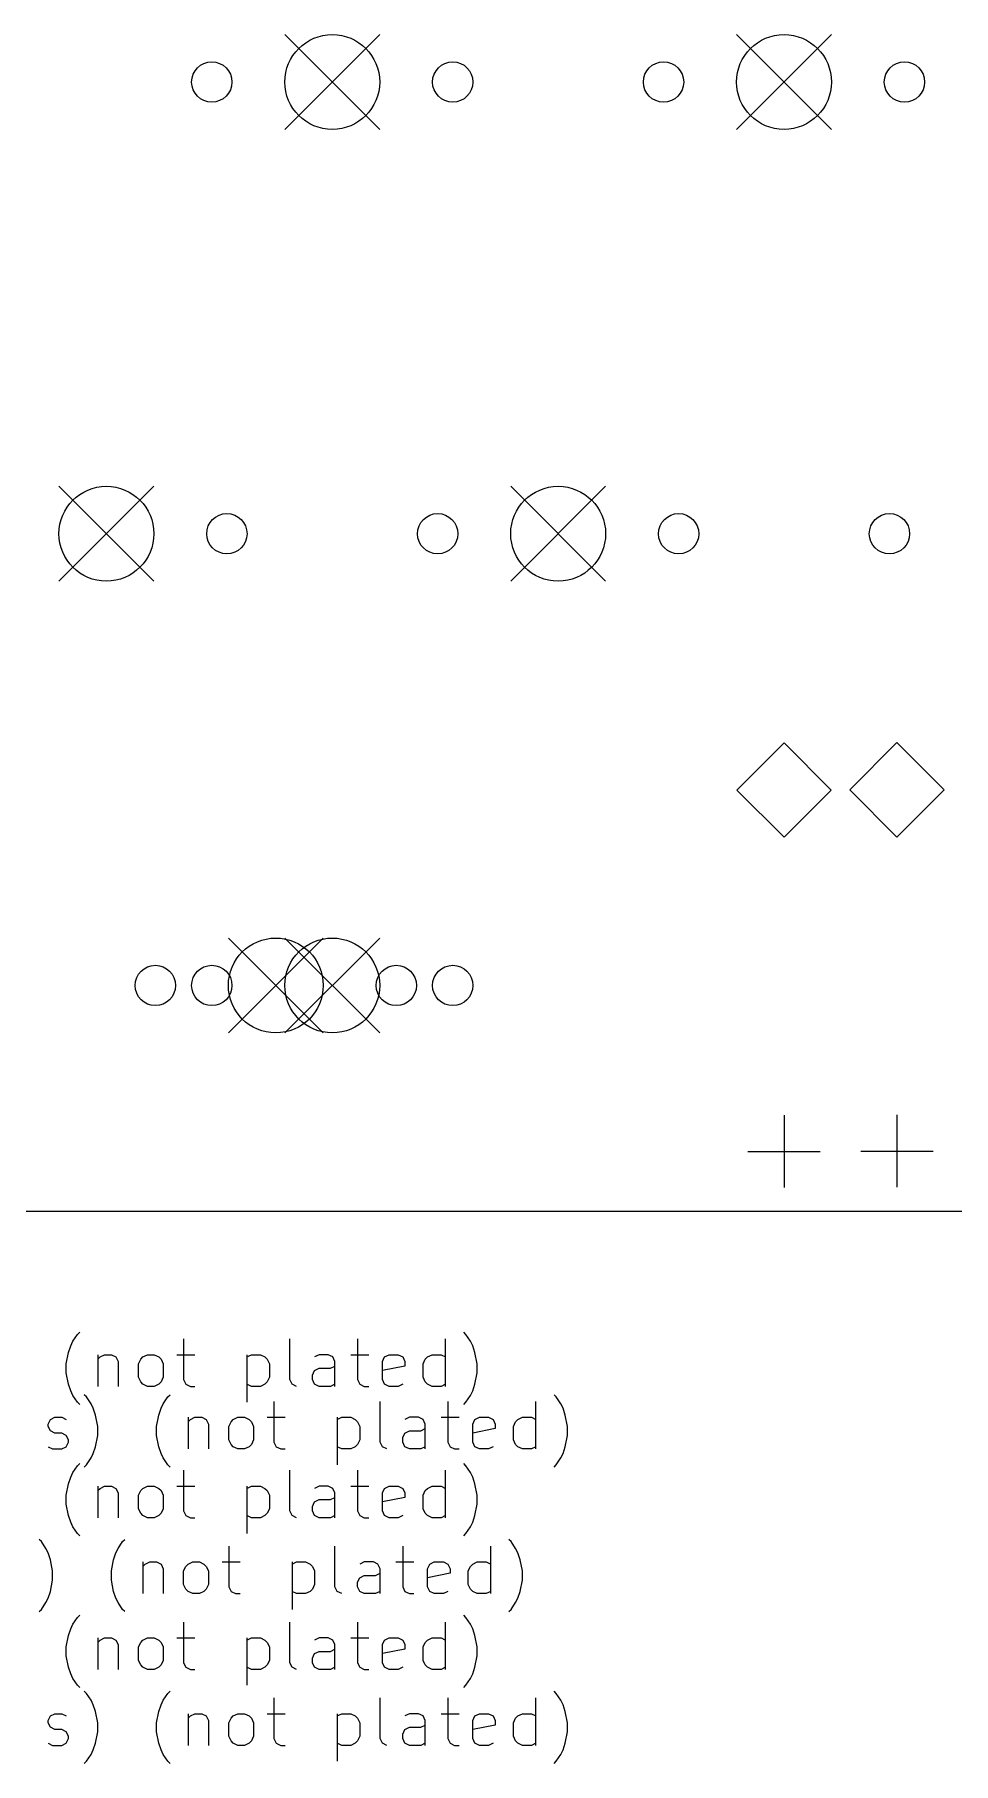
# Model space of a CAD drawing. Extents: x 35 to 385, y -225 to -55.
# Drawn here: x 86.5 to 125.3, y -225.2 to -152.3 of the extents above; entities that cross this region are included whole.
import ezdxf

# ---------------------------------------------------------------- set-up
doc = ezdxf.new("R2010")
doc.units = 0
doc.layers.add('BLACK', color=7, linetype='CONTINUOUS')

msp = doc.modelspace()

# ---------------------------------------------------------------- linework, layer by layer
at = {"layer": 'BLACK', "linetype": 'CONTINUOUS'}
for p, q in [((97.06, -152.305), (101.06, -156.305)), ((101.06, -152.305), (97.06, -156.305)), ((116.11, -152.305), (120.11, -156.305)), ((120.11, -152.305), (116.11, -156.305)), ((87.535, -171.355), (91.535, -175.355)), ((91.535, -171.355), (87.535, -175.355)), ((106.585, -171.355), (110.585, -175.355)), ((110.585, -171.355), (106.585, -175.355)), ((118.11, -182.169), (116.116, -184.163)), ((120.104, -184.163), (118.11, -182.169)), ((122.872, -182.156), (120.879, -184.15)), ((124.866, -184.15), (122.872, -182.156)), ((116.116, -184.163), (118.11, -186.157)), ((118.11, -186.157), (120.104, -184.163)), ((120.879, -184.15), (122.872, -186.144)), ((122.872, -186.144), (124.866, -184.15)), ((94.6787, -190.405), (98.6787, -194.405)), ((98.6787, -190.405), (94.6787, -194.405)), ((97.06, -190.405), (101.06, -194.405)), ((101.06, -190.405), (97.06, -194.405)), ((118.11, -197.879), (118.11, -200.927)), ((122.872, -197.866), (122.872, -200.914)), ((116.586, -199.403), (119.634, -199.403)), ((121.349, -199.39), (124.396, -199.39)), ((381.506, -201.93), (40.4576, -201.93)), ((88.3154, -207.119), (88.4106, -207.024)), ((104.696, -207.119), (104.601, -207.024)), ((87.9344, -207.881), (88.0296, -207.595)), ((88.0296, -207.595), (88.1249, -207.405)), ((88.1249, -207.405), (88.3154, -207.119)), ((92.7915, -207.31), (92.7915, -209.024)), ((97.2677, -209.024), (97.2677, -207.31)), ((100.125, -207.31), (100.125, -209.024)), ((103.839, -209.31), (103.839, -207.31)), ((104.887, -207.405), (104.696, -207.119)), ((104.982, -207.595), (104.887, -207.405)), ((105.077, -207.881), (104.982, -207.595)), ((87.8392, -208.357), (87.9344, -207.881)), ((87.8392, -208.738), (87.8392, -208.357)), ((89.1725, -207.976), (89.1725, -209.31)), ((89.1725, -208.167), (89.2677, -208.072)), ((89.2677, -208.072), (89.4582, -207.976)), ((89.4582, -207.976), (89.7439, -207.976)), ((89.7439, -207.976), (89.9344, -208.072)), ((89.9344, -208.072), (90.0296, -208.262)), ((90.0296, -208.262), (90.0296, -209.31)), ((90.8868, -208.357), (90.982, -208.167)), ((90.8868, -208.929), (90.8868, -208.357)), ((90.982, -208.167), (91.0773, -208.072)), ((91.0773, -208.072), (91.2677, -207.976)), ((91.2677, -207.976), (91.5535, -207.976)), ((91.5535, -207.976), (91.7439, -208.072)), ((91.7439, -208.072), (91.8392, -208.167)), ((91.8392, -208.167), (91.9344, -208.357)), ((91.9344, -208.357), (91.9344, -208.929)), ((92.5058, -207.976), (93.2677, -207.976)), ((95.4582, -207.976), (95.4582, -209.976)), ((95.4582, -208.072), (95.6487, -207.976)), ((95.6487, -207.976), (96.0296, -207.976)), ((96.0296, -207.976), (96.2201, -208.072)), ((96.2201, -208.072), (96.3154, -208.167)), ((96.3154, -208.167), (96.4106, -208.357)), ((96.4106, -208.357), (96.4106, -208.929)), ((98.5058, -207.976), (98.3154, -208.072)), ((98.8868, -207.976), (98.5058, -207.976)), ((99.0773, -208.072), (98.8868, -207.976)), ((98.982, -208.548), (99.1725, -208.453)), ((99.1725, -208.262), (99.0773, -208.072)), ((99.1725, -209.31), (99.1725, -208.262)), ((99.8392, -207.976), (100.601, -207.976)), ((101.172, -208.262), (101.268, -208.072)), ((101.172, -209.024), (101.172, -208.262)), ((102.125, -208.453), (101.172, -208.643)), ((101.268, -208.072), (101.458, -207.976)), ((101.458, -207.976), (101.839, -207.976)), ((101.839, -207.976), (102.03, -208.072)), ((102.03, -208.072), (102.125, -208.262)), ((102.125, -208.262), (102.125, -208.453)), ((102.887, -208.357), (102.982, -208.167)), ((102.887, -208.929), (102.887, -208.357)), ((102.982, -208.167), (103.077, -208.072)), ((103.077, -208.072), (103.268, -207.976)), ((103.268, -207.976), (103.649, -207.976)), ((103.649, -207.976), (103.839, -208.072)), ((105.172, -208.357), (105.077, -207.881)), ((105.172, -208.738), (105.172, -208.357)), ((87.9344, -209.215), (87.8392, -208.738)), ((88.0296, -209.5), (87.9344, -209.215)), ((90.982, -209.119), (90.8868, -208.929)), ((91.0773, -209.215), (90.982, -209.119)), ((91.2677, -209.31), (91.0773, -209.215)), ((91.7439, -209.215), (91.5535, -209.31)), ((91.8392, -209.119), (91.7439, -209.215)), ((91.9344, -208.929), (91.8392, -209.119)), ((92.7915, -209.024), (92.8868, -209.215)), ((92.8868, -209.215), (93.0773, -209.31)), ((95.6487, -209.31), (95.4582, -209.215)), ((96.2201, -209.215), (96.0296, -209.31)), ((96.3154, -209.119), (96.2201, -209.215)), ((96.4106, -208.929), (96.3154, -209.119)), ((97.363, -209.215), (97.2677, -209.024)), ((97.5535, -209.31), (97.363, -209.215)), ((98.2201, -208.834), (98.3154, -208.643)), ((98.2201, -209.024), (98.2201, -208.834)), ((98.3154, -209.215), (98.2201, -209.024)), ((98.3154, -208.643), (98.5058, -208.548)), ((98.5058, -209.31), (98.3154, -209.215)), ((98.5058, -208.548), (98.982, -208.548)), ((99.1725, -209.215), (98.982, -209.31)), ((100.125, -209.024), (100.22, -209.215)), ((100.22, -209.215), (100.411, -209.31)), ((101.268, -209.215), (101.172, -209.024)), ((101.458, -209.31), (101.268, -209.215)), ((102.03, -209.215), (101.839, -209.31)), ((102.982, -209.119), (102.887, -208.929)), ((103.077, -209.215), (102.982, -209.119)), ((103.268, -209.31), (103.077, -209.215)), ((103.839, -209.215), (103.649, -209.31)), ((104.982, -209.5), (105.077, -209.215)), ((105.077, -209.215), (105.172, -208.738)), ((88.1249, -209.691), (88.0296, -209.5)), ((88.3154, -209.976), (88.1249, -209.691)), ((88.6963, -209.759), (88.6011, -209.664)), ((88.8868, -210.045), (88.6963, -209.759)), ((91.5535, -209.31), (91.2677, -209.31)), ((91.9344, -210.045), (92.1249, -209.759)), ((92.1249, -209.759), (92.2201, -209.664)), ((93.0773, -209.31), (93.2677, -209.31)), ((96.0296, -209.31), (95.6487, -209.31)), ((96.6011, -209.95), (96.6011, -211.664)), ((98.982, -209.31), (98.5058, -209.31)), ((100.411, -209.31), (100.601, -209.31)), ((101.077, -211.664), (101.077, -209.95)), ((101.839, -209.31), (101.458, -209.31)), ((103.649, -209.31), (103.268, -209.31)), ((103.934, -209.95), (103.934, -211.664)), ((104.696, -209.976), (104.887, -209.691)), ((104.887, -209.691), (104.982, -209.5)), ((107.649, -211.95), (107.649, -209.95)), ((108.506, -209.759), (108.411, -209.664)), ((108.696, -210.045), (108.506, -209.759)), ((87.1725, -210.712), (87.363, -210.616)), ((87.363, -210.616), (87.6487, -210.616)), ((87.6487, -210.616), (87.8392, -210.712)), ((88.4106, -210.072), (88.3154, -209.976)), ((88.982, -210.235), (88.8868, -210.045)), ((89.0773, -210.521), (88.982, -210.235)), ((89.1725, -210.997), (89.0773, -210.521)), ((91.6487, -210.997), (91.7439, -210.521)), ((91.7439, -210.521), (91.8392, -210.235)), ((91.8392, -210.235), (91.9344, -210.045)), ((92.982, -210.616), (92.982, -211.95)), ((93.0773, -210.712), (93.2677, -210.616)), ((93.2677, -210.616), (93.5535, -210.616)), ((93.5535, -210.616), (93.7439, -210.712)), ((94.8868, -210.712), (95.0773, -210.616)), ((95.0773, -210.616), (95.363, -210.616)), ((95.363, -210.616), (95.5535, -210.712)), ((96.3154, -210.616), (97.0773, -210.616)), ((99.2677, -210.616), (99.2677, -212.616)), ((99.2677, -210.712), (99.4582, -210.616)), ((99.4582, -210.616), (99.8392, -210.616)), ((99.8392, -210.616), (100.03, -210.712)), ((102.315, -210.616), (102.125, -210.712)), ((102.696, -210.616), (102.315, -210.616)), ((102.887, -210.712), (102.696, -210.616)), ((103.649, -210.616), (104.411, -210.616)), ((104.601, -210.072), (104.696, -209.976)), ((105.077, -210.712), (105.268, -210.616)), ((105.268, -210.616), (105.649, -210.616)), ((105.649, -210.616), (105.839, -210.712)), ((106.887, -210.712), (107.077, -210.616)), ((107.077, -210.616), (107.458, -210.616)), ((107.458, -210.616), (107.649, -210.712)), ((108.792, -210.235), (108.696, -210.045)), ((108.887, -210.521), (108.792, -210.235)), ((108.982, -210.997), (108.887, -210.521)), ((87.0773, -210.902), (87.1725, -210.712)), ((87.0773, -210.997), (87.0773, -210.902)), ((87.1725, -211.188), (87.0773, -210.997)), ((87.363, -211.283), (87.1725, -211.188)), ((87.6487, -211.283), (87.363, -211.283)), ((87.8392, -211.378), (87.6487, -211.283)), ((87.9344, -211.569), (87.8392, -211.378)), ((89.0773, -211.855), (89.1725, -211.378)), ((89.1725, -211.378), (89.1725, -210.997)), ((91.6487, -211.378), (91.6487, -210.997)), ((91.7439, -211.855), (91.6487, -211.378)), ((92.982, -210.807), (93.0773, -210.712)), ((93.7439, -210.712), (93.8392, -210.902)), ((93.8392, -210.902), (93.8392, -211.95)), ((94.6963, -210.997), (94.7915, -210.807)), ((94.6963, -211.569), (94.6963, -210.997)), ((94.7915, -210.807), (94.8868, -210.712)), ((95.5535, -210.712), (95.6487, -210.807)), ((95.6487, -210.807), (95.7439, -210.997)), ((95.7439, -210.997), (95.7439, -211.569)), ((100.03, -210.712), (100.125, -210.807)), ((100.125, -210.807), (100.22, -210.997)), ((100.22, -210.997), (100.22, -211.569)), ((102.03, -211.474), (102.125, -211.283)), ((102.125, -211.283), (102.315, -211.188)), ((102.315, -211.188), (102.792, -211.188)), ((102.792, -211.188), (102.982, -211.093)), ((102.982, -210.902), (102.887, -210.712)), ((102.982, -211.95), (102.982, -210.902)), ((104.982, -210.902), (105.077, -210.712)), ((104.982, -211.664), (104.982, -210.902)), ((105.934, -211.093), (104.982, -211.283)), ((105.839, -210.712), (105.934, -210.902)), ((105.934, -210.902), (105.934, -211.093)), ((106.696, -210.997), (106.792, -210.807)), ((106.696, -211.569), (106.696, -210.997)), ((106.792, -210.807), (106.887, -210.712)), ((108.887, -211.855), (108.982, -211.378)), ((108.982, -211.378), (108.982, -210.997)), ((87.0773, -211.855), (87.2677, -211.95)), ((87.2677, -211.95), (87.6487, -211.95)), ((87.6487, -211.95), (87.8392, -211.855)), ((87.8392, -211.855), (87.9344, -211.664)), ((87.9344, -211.664), (87.9344, -211.569)), ((88.8868, -212.331), (88.982, -212.14)), ((88.982, -212.14), (89.0773, -211.855)), ((91.8392, -212.14), (91.7439, -211.855)), ((91.9344, -212.331), (91.8392, -212.14)), ((94.7915, -211.759), (94.6963, -211.569)), ((94.8868, -211.855), (94.7915, -211.759)), ((95.0773, -211.95), (94.8868, -211.855)), ((95.363, -211.95), (95.0773, -211.95)), ((95.5535, -211.855), (95.363, -211.95)), ((95.6487, -211.759), (95.5535, -211.855)), ((95.7439, -211.569), (95.6487, -211.759)), ((96.6011, -211.664), (96.6963, -211.855)), ((96.6963, -211.855), (96.8868, -211.95)), ((96.8868, -211.95), (97.0773, -211.95)), ((99.4582, -211.95), (99.2677, -211.855)), ((99.8392, -211.95), (99.4582, -211.95)), ((100.03, -211.855), (99.8392, -211.95)), ((100.125, -211.759), (100.03, -211.855)), ((100.22, -211.569), (100.125, -211.759)), ((101.172, -211.855), (101.077, -211.664)), ((101.363, -211.95), (101.172, -211.855)), ((102.03, -211.664), (102.03, -211.474)), ((102.125, -211.855), (102.03, -211.664)), ((102.315, -211.95), (102.125, -211.855)), ((102.792, -211.95), (102.315, -211.95)), ((102.982, -211.855), (102.792, -211.95)), ((103.934, -211.664), (104.03, -211.855)), ((104.03, -211.855), (104.22, -211.95)), ((104.22, -211.95), (104.411, -211.95)), ((105.077, -211.855), (104.982, -211.664)), ((105.268, -211.95), (105.077, -211.855)), ((105.649, -211.95), (105.268, -211.95)), ((105.839, -211.855), (105.649, -211.95)), ((106.792, -211.759), (106.696, -211.569)), ((106.887, -211.855), (106.792, -211.759)), ((107.077, -211.95), (106.887, -211.855)), ((107.458, -211.95), (107.077, -211.95)), ((107.649, -211.855), (107.458, -211.95)), ((108.696, -212.331), (108.792, -212.14)), ((108.792, -212.14), (108.887, -211.855)), ((88.1249, -212.945), (88.3154, -212.659)), ((88.3154, -212.659), (88.4106, -212.564)), ((88.6011, -212.712), (88.6963, -212.616)), ((88.6963, -212.616), (88.8868, -212.331)), ((92.1249, -212.616), (91.9344, -212.331)), ((92.2201, -212.712), (92.1249, -212.616)), ((92.7915, -212.85), (92.7915, -214.564)), ((97.2677, -214.564), (97.2677, -212.85)), ((100.125, -212.85), (100.125, -214.564)), ((103.839, -214.85), (103.839, -212.85)), ((104.696, -212.659), (104.601, -212.564)), ((104.887, -212.945), (104.696, -212.659)), ((108.411, -212.712), (108.506, -212.616)), ((108.506, -212.616), (108.696, -212.331)), ((87.8392, -213.897), (87.9344, -213.421)), ((87.9344, -213.421), (88.0296, -213.135)), ((88.0296, -213.135), (88.1249, -212.945)), ((89.1725, -213.516), (89.1725, -214.85)), ((89.1725, -213.707), (89.2677, -213.612)), ((89.2677, -213.612), (89.4582, -213.516)), ((89.4582, -213.516), (89.7439, -213.516)), ((89.7439, -213.516), (89.9344, -213.612)), ((89.9344, -213.612), (90.0296, -213.802)), ((90.982, -213.707), (91.0773, -213.612)), ((91.0773, -213.612), (91.2677, -213.516)), ((91.2677, -213.516), (91.5535, -213.516)), ((91.5535, -213.516), (91.7439, -213.612)), ((91.7439, -213.612), (91.8392, -213.707)), ((92.5058, -213.516), (93.2677, -213.516)), ((95.4582, -213.516), (95.4582, -215.516)), ((95.4582, -213.612), (95.6487, -213.516)), ((95.6487, -213.516), (96.0296, -213.516)), ((96.0296, -213.516), (96.2201, -213.612)), ((96.2201, -213.612), (96.3154, -213.707)), ((98.5058, -213.516), (98.3154, -213.612)), ((98.8868, -213.516), (98.5058, -213.516)), ((99.0773, -213.612), (98.8868, -213.516)), ((99.1725, -213.802), (99.0773, -213.612)), ((99.8392, -213.516), (100.601, -213.516)), ((101.172, -213.802), (101.268, -213.612)), ((101.268, -213.612), (101.458, -213.516)), ((101.458, -213.516), (101.839, -213.516)), ((101.839, -213.516), (102.03, -213.612)), ((102.03, -213.612), (102.125, -213.802)), ((102.982, -213.707), (103.077, -213.612)), ((103.077, -213.612), (103.268, -213.516)), ((103.268, -213.516), (103.649, -213.516)), ((103.649, -213.516), (103.839, -213.612)), ((104.982, -213.135), (104.887, -212.945)), ((105.077, -213.421), (104.982, -213.135)), ((105.172, -213.897), (105.077, -213.421)), ((87.8392, -214.278), (87.8392, -213.897)), ((87.9344, -214.755), (87.8392, -214.278)), ((90.0296, -213.802), (90.0296, -214.85)), ((90.8868, -213.897), (90.982, -213.707)), ((90.8868, -214.469), (90.8868, -213.897)), ((91.8392, -213.707), (91.9344, -213.897)), ((91.9344, -213.897), (91.9344, -214.469)), ((96.3154, -213.707), (96.4106, -213.897)), ((96.4106, -213.897), (96.4106, -214.469)), ((98.2201, -214.374), (98.3154, -214.183)), ((98.3154, -214.183), (98.5058, -214.088)), ((98.5058, -214.088), (98.982, -214.088)), ((98.982, -214.088), (99.1725, -213.993)), ((99.1725, -214.85), (99.1725, -213.802)), ((101.172, -214.564), (101.172, -213.802)), ((102.125, -213.993), (101.172, -214.183)), ((102.125, -213.802), (102.125, -213.993)), ((102.887, -213.897), (102.982, -213.707)), ((102.887, -214.469), (102.887, -213.897)), ((105.077, -214.755), (105.172, -214.278)), ((105.172, -214.278), (105.172, -213.897)), ((88.0296, -215.04), (87.9344, -214.755)), ((88.1249, -215.231), (88.0296, -215.04)), ((90.982, -214.659), (90.8868, -214.469)), ((91.0773, -214.755), (90.982, -214.659)), ((91.2677, -214.85), (91.0773, -214.755)), ((91.5535, -214.85), (91.2677, -214.85)), ((91.7439, -214.755), (91.5535, -214.85)), ((91.8392, -214.659), (91.7439, -214.755)), ((91.9344, -214.469), (91.8392, -214.659)), ((92.7915, -214.564), (92.8868, -214.755)), ((92.8868, -214.755), (93.0773, -214.85)), ((93.0773, -214.85), (93.2677, -214.85)), ((95.6487, -214.85), (95.4582, -214.755)), ((96.0296, -214.85), (95.6487, -214.85)), ((96.2201, -214.755), (96.0296, -214.85)), ((96.3154, -214.659), (96.2201, -214.755)), ((96.4106, -214.469), (96.3154, -214.659)), ((97.363, -214.755), (97.2677, -214.564)), ((97.5535, -214.85), (97.363, -214.755)), ((98.2201, -214.564), (98.2201, -214.374)), ((98.3154, -214.755), (98.2201, -214.564)), ((98.5058, -214.85), (98.3154, -214.755)), ((98.982, -214.85), (98.5058, -214.85)), ((99.1725, -214.755), (98.982, -214.85)), ((100.125, -214.564), (100.22, -214.755)), ((100.22, -214.755), (100.411, -214.85)), ((100.411, -214.85), (100.601, -214.85)), ((101.268, -214.755), (101.172, -214.564)), ((101.458, -214.85), (101.268, -214.755)), ((101.839, -214.85), (101.458, -214.85)), ((102.03, -214.755), (101.839, -214.85)), ((102.982, -214.659), (102.887, -214.469)), ((103.077, -214.755), (102.982, -214.659)), ((103.268, -214.85), (103.077, -214.755)), ((103.649, -214.85), (103.268, -214.85)), ((103.839, -214.755), (103.649, -214.85)), ((104.887, -215.231), (104.982, -215.04)), ((104.982, -215.04), (105.077, -214.755)), ((86.7915, -215.859), (86.6963, -215.764)), ((88.3154, -215.516), (88.1249, -215.231)), ((88.4106, -215.612), (88.3154, -215.516)), ((90.2201, -215.859), (90.3154, -215.764)), ((104.601, -215.612), (104.696, -215.516)), ((104.696, -215.516), (104.887, -215.231)), ((106.601, -215.859), (106.506, -215.764)), ((86.982, -216.145), (86.7915, -215.859)), ((87.0773, -216.335), (86.982, -216.145)), ((87.1725, -216.621), (87.0773, -216.335)), ((89.8392, -216.621), (89.9344, -216.335)), ((89.9344, -216.335), (90.0296, -216.145)), ((90.0296, -216.145), (90.2201, -215.859)), ((94.6963, -216.05), (94.6963, -217.764)), ((99.1725, -217.764), (99.1725, -216.05)), ((102.03, -216.05), (102.03, -217.764)), ((105.744, -218.05), (105.744, -216.05)), ((106.792, -216.145), (106.601, -215.859)), ((106.887, -216.335), (106.792, -216.145)), ((106.982, -216.621), (106.887, -216.335)), ((87.2677, -217.097), (87.1725, -216.621)), ((87.2677, -217.478), (87.2677, -217.097)), ((89.7439, -217.097), (89.8392, -216.621)), ((89.7439, -217.478), (89.7439, -217.097)), ((91.0773, -216.716), (91.0773, -218.05)), ((91.0773, -216.907), (91.1725, -216.812)), ((91.1725, -216.812), (91.363, -216.716)), ((91.363, -216.716), (91.6487, -216.716)), ((91.6487, -216.716), (91.8392, -216.812)), ((91.8392, -216.812), (91.9344, -217.002)), ((91.9344, -217.002), (91.9344, -218.05)), ((92.7915, -217.097), (92.8868, -216.907)), ((92.7915, -217.669), (92.7915, -217.097)), ((92.8868, -216.907), (92.982, -216.812)), ((92.982, -216.812), (93.1725, -216.716)), ((93.1725, -216.716), (93.4582, -216.716)), ((93.4582, -216.716), (93.6487, -216.812)), ((93.6487, -216.812), (93.7439, -216.907)), ((93.7439, -216.907), (93.8392, -217.097)), ((93.8392, -217.097), (93.8392, -217.669)), ((94.4106, -216.716), (95.1725, -216.716)), ((97.363, -216.716), (97.363, -218.716)), ((97.363, -216.812), (97.5535, -216.716)), ((97.5535, -216.716), (97.9344, -216.716)), ((97.9344, -216.716), (98.1249, -216.812)), ((98.1249, -216.812), (98.2201, -216.907)), ((98.2201, -216.907), (98.3154, -217.097)), ((98.3154, -217.097), (98.3154, -217.669)), ((100.411, -216.716), (100.22, -216.812)), ((100.792, -216.716), (100.411, -216.716)), ((100.982, -216.812), (100.792, -216.716)), ((100.887, -217.288), (101.077, -217.193)), ((101.077, -217.002), (100.982, -216.812)), ((101.077, -218.05), (101.077, -217.002)), ((101.744, -216.716), (102.506, -216.716)), ((103.077, -217.002), (103.172, -216.812)), ((103.077, -217.764), (103.077, -217.002)), ((104.03, -217.193), (103.077, -217.383)), ((103.172, -216.812), (103.363, -216.716)), ((103.363, -216.716), (103.744, -216.716)), ((103.744, -216.716), (103.934, -216.812)), ((103.934, -216.812), (104.03, -217.002)), ((104.03, -217.002), (104.03, -217.193)), ((104.792, -217.097), (104.887, -216.907)), ((104.792, -217.669), (104.792, -217.097)), ((104.887, -216.907), (104.982, -216.812)), ((104.982, -216.812), (105.172, -216.716)), ((105.172, -216.716), (105.553, -216.716)), ((105.553, -216.716), (105.744, -216.812)), ((107.077, -217.097), (106.982, -216.621)), ((107.077, -217.478), (107.077, -217.097)), ((87.0773, -218.24), (87.1725, -217.955)), ((87.1725, -217.955), (87.2677, -217.478)), ((89.8392, -217.955), (89.7439, -217.478)), ((89.9344, -218.24), (89.8392, -217.955)), ((92.8868, -217.859), (92.7915, -217.669)), ((92.982, -217.955), (92.8868, -217.859)), ((93.1725, -218.05), (92.982, -217.955)), ((93.6487, -217.955), (93.4582, -218.05)), ((93.7439, -217.859), (93.6487, -217.955)), ((93.8392, -217.669), (93.7439, -217.859)), ((94.6963, -217.764), (94.7915, -217.955)), ((94.7915, -217.955), (94.982, -218.05)), ((97.5535, -218.05), (97.363, -217.955)), ((98.1249, -217.955), (97.9344, -218.05)), ((98.2201, -217.859), (98.1249, -217.955)), ((98.3154, -217.669), (98.2201, -217.859)), ((99.2677, -217.955), (99.1725, -217.764)), ((99.4582, -218.05), (99.2677, -217.955)), ((100.125, -217.574), (100.22, -217.383)), ((100.125, -217.764), (100.125, -217.574)), ((100.22, -217.955), (100.125, -217.764)), ((100.22, -217.383), (100.411, -217.288)), ((100.411, -218.05), (100.22, -217.955)), ((100.411, -217.288), (100.887, -217.288)), ((101.077, -217.955), (100.887, -218.05)), ((102.03, -217.764), (102.125, -217.955)), ((102.125, -217.955), (102.315, -218.05)), ((103.172, -217.955), (103.077, -217.764)), ((103.363, -218.05), (103.172, -217.955)), ((103.934, -217.955), (103.744, -218.05)), ((104.887, -217.859), (104.792, -217.669)), ((104.982, -217.955), (104.887, -217.859)), ((105.172, -218.05), (104.982, -217.955)), ((105.744, -217.955), (105.553, -218.05)), ((106.887, -218.24), (106.982, -217.955)), ((106.982, -217.955), (107.077, -217.478)), ((86.6963, -218.812), (86.7915, -218.716)), ((86.7915, -218.716), (86.982, -218.431)), ((86.982, -218.431), (87.0773, -218.24)), ((90.0296, -218.431), (89.9344, -218.24)), ((90.2201, -218.716), (90.0296, -218.431)), ((90.3154, -218.812), (90.2201, -218.716)), ((93.4582, -218.05), (93.1725, -218.05)), ((94.982, -218.05), (95.1725, -218.05)), ((97.9344, -218.05), (97.5535, -218.05)), ((100.887, -218.05), (100.411, -218.05)), ((102.315, -218.05), (102.506, -218.05)), ((103.744, -218.05), (103.363, -218.05)), ((105.553, -218.05), (105.172, -218.05)), ((106.506, -218.812), (106.601, -218.716)), ((106.601, -218.716), (106.792, -218.431)), ((106.792, -218.431), (106.887, -218.24)), ((88.0296, -219.535), (88.1249, -219.345)), ((88.1249, -219.345), (88.3154, -219.059)), ((88.3154, -219.059), (88.4106, -218.964)), ((92.7915, -219.25), (92.7915, -220.964)), ((97.2677, -220.964), (97.2677, -219.25)), ((100.125, -219.25), (100.125, -220.964)), ((103.839, -221.25), (103.839, -219.25)), ((104.696, -219.059), (104.601, -218.964)), ((104.887, -219.345), (104.696, -219.059)), ((104.982, -219.535), (104.887, -219.345)), ((87.8392, -220.297), (87.9344, -219.821)), ((87.9344, -219.821), (88.0296, -219.535)), ((89.1725, -219.916), (89.1725, -221.25)), ((89.1725, -220.107), (89.2677, -220.012)), ((89.2677, -220.012), (89.4582, -219.916)), ((89.4582, -219.916), (89.7439, -219.916)), ((89.7439, -219.916), (89.9344, -220.012)), ((89.9344, -220.012), (90.0296, -220.202)), ((90.8868, -220.297), (90.982, -220.107)), ((90.982, -220.107), (91.0773, -220.012)), ((91.0773, -220.012), (91.2677, -219.916)), ((91.2677, -219.916), (91.5535, -219.916)), ((91.5535, -219.916), (91.7439, -220.012)), ((91.7439, -220.012), (91.8392, -220.107)), ((91.8392, -220.107), (91.9344, -220.297)), ((92.5058, -219.916), (93.2677, -219.916)), ((95.4582, -219.916), (95.4582, -221.916)), ((95.4582, -220.012), (95.6487, -219.916)), ((95.6487, -219.916), (96.0296, -219.916)), ((96.0296, -219.916), (96.2201, -220.012)), ((96.2201, -220.012), (96.3154, -220.107)), ((96.3154, -220.107), (96.4106, -220.297)), ((98.5058, -219.916), (98.3154, -220.012)), ((98.8868, -219.916), (98.5058, -219.916)), ((99.0773, -220.012), (98.8868, -219.916)), ((99.1725, -220.202), (99.0773, -220.012)), ((99.8392, -219.916), (100.601, -219.916)), ((101.172, -220.202), (101.268, -220.012)), ((101.268, -220.012), (101.458, -219.916)), ((101.458, -219.916), (101.839, -219.916)), ((101.839, -219.916), (102.03, -220.012)), ((102.03, -220.012), (102.125, -220.202)), ((102.887, -220.297), (102.982, -220.107)), ((102.982, -220.107), (103.077, -220.012)), ((103.077, -220.012), (103.268, -219.916)), ((103.268, -219.916), (103.649, -219.916)), ((103.649, -219.916), (103.839, -220.012)), ((105.077, -219.821), (104.982, -219.535)), ((105.172, -220.297), (105.077, -219.821)), ((87.8392, -220.678), (87.8392, -220.297)), ((87.9344, -221.155), (87.8392, -220.678)), ((90.0296, -220.202), (90.0296, -221.25)), ((90.8868, -220.869), (90.8868, -220.297)), ((90.982, -221.059), (90.8868, -220.869)), ((91.9344, -220.869), (91.8392, -221.059)), ((91.9344, -220.297), (91.9344, -220.869)), ((96.4106, -220.869), (96.3154, -221.059)), ((96.4106, -220.297), (96.4106, -220.869)), ((98.2201, -220.774), (98.3154, -220.583)), ((98.2201, -220.964), (98.2201, -220.774)), ((98.3154, -220.583), (98.5058, -220.488)), ((98.5058, -220.488), (98.982, -220.488)), ((98.982, -220.488), (99.1725, -220.393)), ((99.1725, -221.25), (99.1725, -220.202)), ((101.172, -220.964), (101.172, -220.202)), ((102.125, -220.393), (101.172, -220.583)), ((102.125, -220.202), (102.125, -220.393)), ((102.887, -220.869), (102.887, -220.297)), ((102.982, -221.059), (102.887, -220.869)), ((105.077, -221.155), (105.172, -220.678)), ((105.172, -220.678), (105.172, -220.297)), ((88.0296, -221.44), (87.9344, -221.155)), ((88.1249, -221.631), (88.0296, -221.44)), ((88.3154, -221.916), (88.1249, -221.631)), ((91.0773, -221.155), (90.982, -221.059)), ((91.2677, -221.25), (91.0773, -221.155)), ((91.5535, -221.25), (91.2677, -221.25)), ((91.7439, -221.155), (91.5535, -221.25)), ((91.8392, -221.059), (91.7439, -221.155)), ((92.7915, -220.964), (92.8868, -221.155)), ((92.8868, -221.155), (93.0773, -221.25)), ((93.0773, -221.25), (93.2677, -221.25)), ((95.6487, -221.25), (95.4582, -221.155)), ((96.0296, -221.25), (95.6487, -221.25)), ((96.2201, -221.155), (96.0296, -221.25)), ((96.3154, -221.059), (96.2201, -221.155)), ((97.363, -221.155), (97.2677, -220.964)), ((97.5535, -221.25), (97.363, -221.155)), ((98.3154, -221.155), (98.2201, -220.964)), ((98.5058, -221.25), (98.3154, -221.155)), ((98.982, -221.25), (98.5058, -221.25)), ((99.1725, -221.155), (98.982, -221.25)), ((100.125, -220.964), (100.22, -221.155)), ((100.22, -221.155), (100.411, -221.25)), ((100.411, -221.25), (100.601, -221.25)), ((101.268, -221.155), (101.172, -220.964)), ((101.458, -221.25), (101.268, -221.155)), ((101.839, -221.25), (101.458, -221.25)), ((102.03, -221.155), (101.839, -221.25)), ((103.077, -221.155), (102.982, -221.059)), ((103.268, -221.25), (103.077, -221.155)), ((103.649, -221.25), (103.268, -221.25)), ((103.839, -221.155), (103.649, -221.25)), ((104.696, -221.916), (104.887, -221.631)), ((104.887, -221.631), (104.982, -221.44)), ((104.982, -221.44), (105.077, -221.155)), ((88.4106, -222.012), (88.3154, -221.916)), ((88.6963, -222.259), (88.6011, -222.164)), ((88.8868, -222.545), (88.6963, -222.259)), ((91.9344, -222.545), (92.1249, -222.259)), ((92.1249, -222.259), (92.2201, -222.164)), ((104.601, -222.012), (104.696, -221.916)), ((108.506, -222.259), (108.411, -222.164)), ((108.696, -222.545), (108.506, -222.259)), ((88.982, -222.735), (88.8868, -222.545)), ((89.0773, -223.021), (88.982, -222.735)), ((89.1725, -223.497), (89.0773, -223.021)), ((91.6487, -223.497), (91.7439, -223.021)), ((91.7439, -223.021), (91.8392, -222.735)), ((91.8392, -222.735), (91.9344, -222.545)), ((96.6011, -222.45), (96.6011, -224.164)), ((101.077, -224.164), (101.077, -222.45)), ((103.934, -222.45), (103.934, -224.164)), ((107.649, -224.45), (107.649, -222.45)), ((108.792, -222.735), (108.696, -222.545)), ((108.887, -223.021), (108.792, -222.735)), ((108.982, -223.497), (108.887, -223.021)), ((87.0773, -223.402), (87.1725, -223.212)), ((87.0773, -223.497), (87.0773, -223.402)), ((87.1725, -223.688), (87.0773, -223.497)), ((87.1725, -223.212), (87.363, -223.116)), ((87.363, -223.783), (87.1725, -223.688)), ((87.363, -223.116), (87.6487, -223.116)), ((87.6487, -223.783), (87.363, -223.783)), ((87.6487, -223.116), (87.8392, -223.212)), ((87.8392, -223.878), (87.6487, -223.783)), ((89.1725, -223.878), (89.1725, -223.497)), ((91.6487, -223.878), (91.6487, -223.497)), ((92.982, -223.116), (92.982, -224.45)), ((92.982, -223.307), (93.0773, -223.212)), ((93.0773, -223.212), (93.2677, -223.116)), ((93.2677, -223.116), (93.5535, -223.116)), ((93.5535, -223.116), (93.7439, -223.212)), ((93.7439, -223.212), (93.8392, -223.402)), ((93.8392, -223.402), (93.8392, -224.45)), ((94.6963, -223.497), (94.7915, -223.307)), ((94.6963, -224.069), (94.6963, -223.497)), ((94.7915, -223.307), (94.8868, -223.212)), ((94.8868, -223.212), (95.0773, -223.116)), ((95.0773, -223.116), (95.363, -223.116)), ((95.363, -223.116), (95.5535, -223.212)), ((95.5535, -223.212), (95.6487, -223.307)), ((95.6487, -223.307), (95.7439, -223.497)), ((95.7439, -223.497), (95.7439, -224.069)), ((96.3154, -223.116), (97.0773, -223.116)), ((99.2677, -223.116), (99.2677, -225.116)), ((99.2677, -223.212), (99.4582, -223.116)), ((99.4582, -223.116), (99.8392, -223.116)), ((99.8392, -223.116), (100.03, -223.212)), ((100.03, -223.212), (100.125, -223.307)), ((100.125, -223.307), (100.22, -223.497)), ((100.22, -223.497), (100.22, -224.069)), ((102.03, -223.974), (102.125, -223.783)), ((102.315, -223.116), (102.125, -223.212)), ((102.125, -223.783), (102.315, -223.688)), ((102.696, -223.116), (102.315, -223.116)), ((102.315, -223.688), (102.792, -223.688)), ((102.887, -223.212), (102.696, -223.116)), ((102.792, -223.688), (102.982, -223.593)), ((102.982, -223.402), (102.887, -223.212)), ((102.982, -224.45), (102.982, -223.402)), ((103.649, -223.116), (104.411, -223.116)), ((104.982, -223.402), (105.077, -223.212)), ((104.982, -224.164), (104.982, -223.402)), ((105.934, -223.593), (104.982, -223.783)), ((105.077, -223.212), (105.268, -223.116)), ((105.268, -223.116), (105.649, -223.116)), ((105.649, -223.116), (105.839, -223.212)), ((105.839, -223.212), (105.934, -223.402)), ((105.934, -223.402), (105.934, -223.593)), ((106.696, -223.497), (106.792, -223.307)), ((106.696, -224.069), (106.696, -223.497)), ((106.792, -223.307), (106.887, -223.212)), ((106.887, -223.212), (107.077, -223.116)), ((107.077, -223.116), (107.458, -223.116)), ((107.458, -223.116), (107.649, -223.212)), ((108.982, -223.878), (108.982, -223.497)), ((87.0773, -224.355), (87.2677, -224.45)), ((87.2677, -224.45), (87.6487, -224.45)), ((87.6487, -224.45), (87.8392, -224.355)), ((87.9344, -224.069), (87.8392, -223.878)), ((87.8392, -224.355), (87.9344, -224.164)), ((87.9344, -224.164), (87.9344, -224.069)), ((88.982, -224.64), (89.0773, -224.355)), ((89.0773, -224.355), (89.1725, -223.878)), ((91.7439, -224.355), (91.6487, -223.878)), ((91.8392, -224.64), (91.7439, -224.355)), ((94.7915, -224.259), (94.6963, -224.069)), ((94.8868, -224.355), (94.7915, -224.259)), ((95.0773, -224.45), (94.8868, -224.355)), ((95.363, -224.45), (95.0773, -224.45)), ((95.5535, -224.355), (95.363, -224.45)), ((95.6487, -224.259), (95.5535, -224.355)), ((95.7439, -224.069), (95.6487, -224.259)), ((96.6011, -224.164), (96.6963, -224.355)), ((96.6963, -224.355), (96.8868, -224.45)), ((96.8868, -224.45), (97.0773, -224.45)), ((99.4582, -224.45), (99.2677, -224.355)), ((99.8392, -224.45), (99.4582, -224.45)), ((100.03, -224.355), (99.8392, -224.45)), ((100.125, -224.259), (100.03, -224.355)), ((100.22, -224.069), (100.125, -224.259)), ((101.172, -224.355), (101.077, -224.164)), ((101.363, -224.45), (101.172, -224.355)), ((102.03, -224.164), (102.03, -223.974)), ((102.125, -224.355), (102.03, -224.164)), ((102.315, -224.45), (102.125, -224.355)), ((102.792, -224.45), (102.315, -224.45)), ((102.982, -224.355), (102.792, -224.45)), ((103.934, -224.164), (104.03, -224.355)), ((104.03, -224.355), (104.22, -224.45)), ((104.22, -224.45), (104.411, -224.45)), ((105.077, -224.355), (104.982, -224.164)), ((105.268, -224.45), (105.077, -224.355)), ((105.649, -224.45), (105.268, -224.45)), ((105.839, -224.355), (105.649, -224.45)), ((106.792, -224.259), (106.696, -224.069)), ((106.887, -224.355), (106.792, -224.259)), ((107.077, -224.45), (106.887, -224.355)), ((107.458, -224.45), (107.077, -224.45)), ((107.649, -224.355), (107.458, -224.45)), ((108.792, -224.64), (108.887, -224.355)), ((108.887, -224.355), (108.982, -223.878)), ((88.6011, -225.212), (88.6963, -225.116)), ((88.6963, -225.116), (88.8868, -224.831)), ((88.8868, -224.831), (88.982, -224.64)), ((91.9344, -224.831), (91.8392, -224.64)), ((92.1249, -225.116), (91.9344, -224.831)), ((92.2201, -225.212), (92.1249, -225.116)), ((108.411, -225.212), (108.506, -225.116)), ((108.506, -225.116), (108.696, -224.831)), ((108.696, -224.831), (108.792, -224.64))]:
    msp.add_line(p, q, dxfattribs=at)
at = {"layer": 'BLACK'}
for centre, radius in [((99.06, -154.305), 2), ((118.11, -154.305), 2), ((93.98, -154.305), 0.85), ((104.14, -154.305), 0.85), ((113.03, -154.305), 0.85), ((123.19, -154.305), 0.85), ((89.535, -173.355), 2), ((108.585, -173.355), 2), ((94.615, -173.355), 0.85), ((103.505, -173.355), 0.85), ((113.665, -173.355), 0.85), ((122.555, -173.355), 0.85), ((96.6787, -192.405), 2), ((99.06, -192.405), 2), ((91.5987, -192.405), 0.85), ((93.98, -192.405), 0.85), ((101.759, -192.405), 0.85), ((104.14, -192.405), 0.85)]:
    msp.add_circle(centre, radius, dxfattribs=at)

doc.saveas('drawing.dxf')
